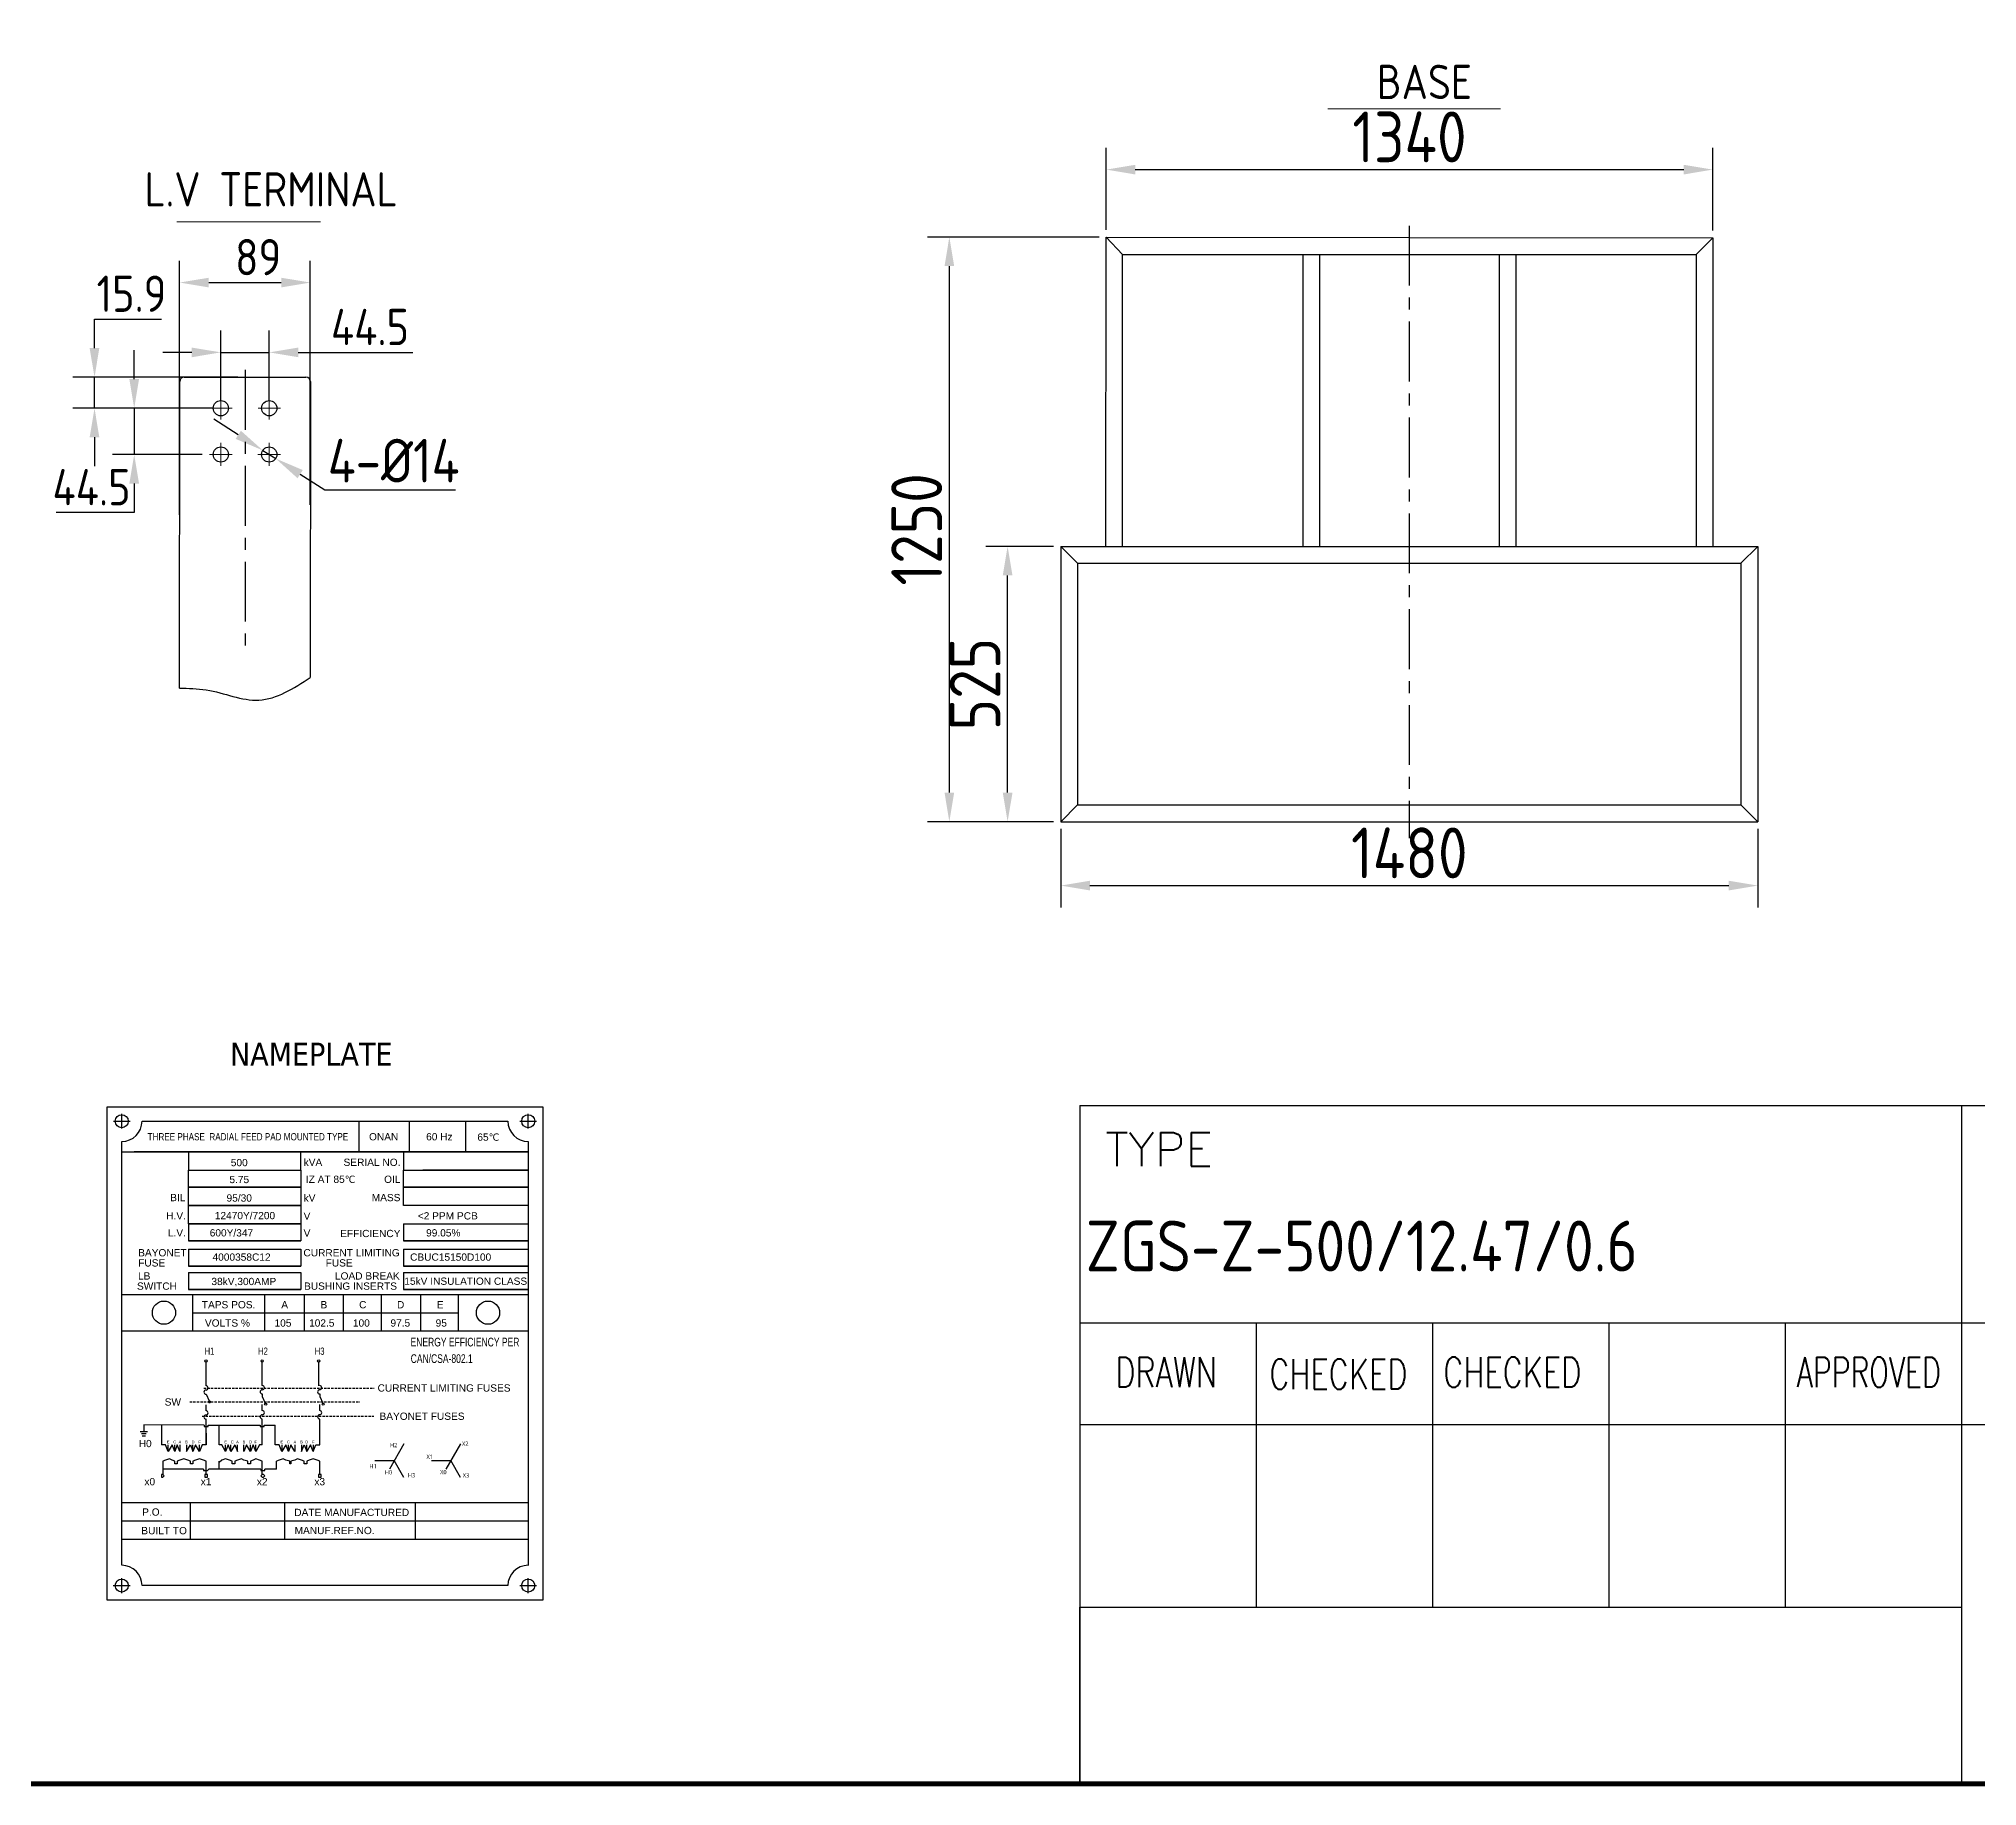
# Model space of a CAD drawing. Header units: millimetres. Extents: x 124493 to 133608, y -169944 to -164394.
# Drawn here: x 127917 to 130587, y -169741 to -167334 of the extents above; entities that cross this region are included whole.
import ezdxf
from ezdxf.enums import TextEntityAlignment as Align

# ---------------------------------------------------------------- set-up
doc = ezdxf.new("R2010")
doc.units = ezdxf.units.MM
doc.header["$LTSCALE"] = 13
for name, pattern in [('CENTER', [50.8, 31.75, -6.35, 6.35, -6.35]), ('CENTERX2', [101.6, 63.5, -12.7, 12.7, -12.7]), ('DASHED', [0.75, 0.5, -0.25]), ('点画线', [18, 12, -2, 2, -2])]:
    doc.linetypes.add(name, pattern=pattern)
doc.layers.get('0').update_dxf_attribs({"color": 1, "linetype": 'CENTER'})
for name, color, linetype in [('1', 4, 'Continuous'), ('2', 3, 'Continuous'), ('3中心线层', 1, 'CENTER'), ('4虚线层', 6, 'DASHED'), ('PDF_几何图形', 7, 'Continuous'), ('粗实线', 4, 'Continuous')]:
    doc.layers.add(name, color=color, linetype=linetype)
doc.layers.add('中心线层', color=1, linetype='点画线', lineweight=18, true_color=0xff0000)
doc.layers.add('标注、文本', color=3, linetype='Continuous', lineweight=25)
doc.layers.add('铁心', color=3, linetype='Continuous', lineweight=0)
doc.styles.add('Arial_txtstyle_2.50_0_0', font='arial.ttf')
doc.styles.add('Note Text (ANSI)', font='arial.ttf')
doc.styles.add('ROMANS', font='romans.shx', dxfattribs={"bigfont": 'whgtxt.shx'})
doc.styles.get("Standard").update_dxf_attribs({"font": 'gbenor.shx', "bigfont": 'gbcbig.shx'})
doc.styles.add('Tahoma$001', font='tahoma.ttf', dxfattribs={"height": 2.159784})
doc.styles.add('宋体', font='Microsoft YaHei.ttf', dxfattribs={"width": 0.6})
doc.dimstyles.new('1-15', dxfattribs={"dimscale": 20, "dimtxt": 3.5, "dimasz": 2, "dimexe": 1.5, "dimexo": 0.5, "dimgap": 0.5, "dimtad": 1, "dimtoh": 1, "dimdec": 1, "dimdsep": 46, "dimtxsty": 'Standard', "dimcen": 2.5, "dimclrd": 3, "dimclre": 3, "dimclrt": 3, "dimadec": 0, "dimazin": 2, "dimtfac": 1, "dimtdec": 1, "dimtmove": 0, "dimatfit": 2, "dimfxl": 1, "dimarcsym": 0})

# ---------------------------------------------------------------- blocks, each defined once
blk = doc.blocks.new('*D532')
at = {"layer": 'Defpoints', "color": 0, "transparency": 16777216}
for p in [(128291.1, -167669.8), (128291.1, -167986.2), (128111.1, -167999.8)]:
    blk.add_point(p, dxfattribs=at)
at = {"layer": '标注、文本', "color": 3, "lineweight": -2, "transparency": 16777216}
for p, q in [((128111.1, -167989.8), (128111.1, -167639.8)), ((128291.1, -167976.2), (128291.1, -167639.8)), ((128151.1, -167669.8), (128251.1, -167669.8))]:
    blk.add_line(p, q, dxfattribs=at)
at = {"layer": '标注、文本', "color": 3, "transparency": 16777216}
for points in [[(128151.1, -167663.2), (128151.1, -167676.5), (128111.1, -167669.8)], [(128251.1, -167663.2), (128251.1, -167676.5), (128291.1, -167669.8)]]:
    blk.add_solid(points, dxfattribs=at)
at = {"layer": '标注、文本', "color": 3, "transparency": 16777216, "insert": (128219.3, -167634.8), "char_height": 50, "attachment_point": 5}
blk.add_mtext('89', dxfattribs=at)
blk = doc.blocks.new('*D533')
at = {"layer": 'Defpoints', "color": 0, "transparency": 16777216}
for p in [(127993.8, -167800.2), (128201.2, -167800.2), (128167.8, -167842.9)]:
    blk.add_point(p, dxfattribs=at)
at = {"layer": '标注、文本', "color": 3, "lineweight": -2, "transparency": 16777216}
for p, q in [((127993.8, -167760.2), (127993.8, -167720.2)), ((127993.8, -167720.2), (128085.9, -167720.2)), ((128191.2, -167800.2), (127963.8, -167800.2)), ((127993.8, -167842.9), (127993.8, -167800.2)), ((128157.8, -167842.9), (127963.8, -167842.9)), ((127993.8, -167882.9), (127993.8, -167922.9))]:
    blk.add_line(p, q, dxfattribs=at)
at = {"layer": '标注、文本', "color": 3, "transparency": 16777216}
for points in [[(127987.1, -167760.2), (128000.4, -167760.2), (127993.8, -167800.2)], [(127987.1, -167882.9), (128000.4, -167882.9), (127993.8, -167842.9)]]:
    blk.add_solid(points, dxfattribs=at)
at = {"layer": '标注、文本', "color": 3, "transparency": 16777216, "insert": (128044.8, -167685.2), "char_height": 50, "attachment_point": 5}
blk.add_mtext('15.9', dxfattribs=at)
blk = doc.blocks.new('*D534')
at = {"layer": 'Defpoints', "color": 0, "transparency": 16777216}
for p in [(128234.5, -167766), (128167.8, -167842.9), (128234.5, -167842.9)]:
    blk.add_point(p, dxfattribs=at)
at = {"layer": '标注、文本', "color": 3, "lineweight": -2, "transparency": 16777216}
for p, q in [((128167.8, -167832.9), (128167.8, -167736)), ((128234.5, -167832.9), (128234.5, -167736)), ((128127.8, -167766), (128087.8, -167766)), ((128167.8, -167766), (128234.5, -167766)), ((128274.5, -167766), (128432.1, -167766))]:
    blk.add_line(p, q, dxfattribs=at)
at = {"layer": '标注、文本', "color": 3, "transparency": 16777216}
for points in [[(128127.8, -167759.4), (128127.8, -167772.7), (128167.8, -167766)], [(128274.5, -167759.4), (128274.5, -167772.7), (128234.5, -167766)]]:
    blk.add_solid(points, dxfattribs=at)
at = {"layer": '标注、文本', "color": 3, "transparency": 16777216, "insert": (128373.3, -167731), "char_height": 50, "attachment_point": 5}
blk.add_mtext('44.5', dxfattribs=at)
blk = doc.blocks.new('*D535')
at = {"layer": 'Defpoints', "color": 0, "transparency": 16777216}
for p in [(128167.8, -167842.9), (128048.5, -167906.7), (128152.3, -167906.7)]:
    blk.add_point(p, dxfattribs=at)
at = {"layer": '标注、文本', "color": 3, "lineweight": -2, "transparency": 16777216}
for p, q in [((128048.5, -167802.9), (128048.5, -167762.9)), ((128157.8, -167842.9), (128018.5, -167842.9)), ((128048.5, -167842.9), (128048.5, -167906.7)), ((128142.3, -167906.7), (128018.5, -167906.7)), ((128048.5, -167946.7), (128048.5, -167986.7)), ((128048.5, -167986.7), (127940.9, -167986.7))]:
    blk.add_line(p, q, dxfattribs=at)
at = {"layer": '标注、文本', "color": 3, "transparency": 16777216}
for points in [[(128041.8, -167802.9), (128055.1, -167802.9), (128048.5, -167842.9)], [(128041.8, -167946.7), (128055.1, -167946.7), (128048.5, -167906.7)]]:
    blk.add_solid(points, dxfattribs=at)
at = {"layer": '标注、文本', "color": 3, "transparency": 16777216, "insert": (127989.7, -167951.7), "char_height": 50, "attachment_point": 5}
blk.add_mtext('44.5 ', dxfattribs=at)
blk = doc.blocks.new('*D536')
at = {"layer": 'Defpoints', "color": 0, "transparency": 16777216}
for p in [(130223.1, -167514.2), (129387.6, -167607.2), (130223.1, -167608.3)]:
    blk.add_point(p, dxfattribs=at)
at = {"layer": '标注、文本', "color": 3, "lineweight": -2, "transparency": 16777216}
for p, q in [((129387.6, -167597.2), (129387.6, -167484.2)), ((130223.1, -167598.3), (130223.1, -167484.2)), ((129427.6, -167514.2), (130183.1, -167514.2))]:
    blk.add_line(p, q, dxfattribs=at)
at = {"layer": '标注、文本', "color": 3, "transparency": 16777216}
for points in [[(129427.6, -167507.6), (129427.6, -167520.9), (129387.6, -167514.2)], [(130183.1, -167507.6), (130183.1, -167520.9), (130223.1, -167514.2)]]:
    blk.add_solid(points, dxfattribs=at)
at = {"layer": '标注、文本', "color": 3, "transparency": 16777216, "insert": (129805.3, -167469.2), "char_height": 70, "attachment_point": 5}
blk.add_mtext('1340 ', dxfattribs=at)
blk = doc.blocks.new('*D537')
at = {"layer": 'Defpoints', "color": 0, "transparency": 16777216}
for p in [(129387.6, -167607.2), (129171.4, -168412.6), (129325.1, -168412.6)]:
    blk.add_point(p, dxfattribs=at)
at = {"layer": '标注、文本', "color": 3, "lineweight": -2, "transparency": 16777216}
for p, q in [((129377.6, -167607.2), (129141.4, -167607.2)), ((129171.4, -167647.2), (129171.4, -168372.6)), ((129315.1, -168412.6), (129141.4, -168412.6))]:
    blk.add_line(p, q, dxfattribs=at)
at = {"layer": '标注、文本', "color": 3, "transparency": 16777216}
for points in [[(129164.8, -167647.2), (129178.1, -167647.2), (129171.4, -167607.2)], [(129164.8, -168372.6), (129178.1, -168372.6), (129171.4, -168412.6)]]:
    blk.add_solid(points, dxfattribs=at)
at = {"layer": '标注、文本', "color": 3, "transparency": 16777216, "insert": (129126.4, -168009.9), "char_height": 70, "attachment_point": 5, "rotation": 90}
blk.add_mtext('1250 ', dxfattribs=at)
blk = doc.blocks.new('*D538')
at = {"layer": 'Defpoints', "color": 0, "transparency": 16777216}
for p in [(129251.7, -168033.4), (129325.1, -168033.4), (129325.1, -168412.6)]:
    blk.add_point(p, dxfattribs=at)
at = {"layer": '标注、文本', "color": 3, "lineweight": -2, "transparency": 16777216}
for p, q in [((129315.1, -168033.4), (129221.7, -168033.4)), ((129251.7, -168372.6), (129251.7, -168073.4)), ((129315.1, -168412.6), (129221.7, -168412.6))]:
    blk.add_line(p, q, dxfattribs=at)
at = {"layer": '标注、文本', "color": 3, "transparency": 16777216}
for points in [[(129245, -168073.4), (129258.4, -168073.4), (129251.7, -168033.4)], [(129245, -168372.6), (129258.4, -168372.6), (129251.7, -168412.6)]]:
    blk.add_solid(points, dxfattribs=at)
at = {"layer": '标注、文本', "color": 3, "transparency": 16777216, "insert": (129206.7, -168223), "char_height": 70, "attachment_point": 5, "rotation": 90}
blk.add_mtext('525 ', dxfattribs=at)
blk = doc.blocks.new('*D539')
at = {"layer": 'Defpoints', "color": 0, "transparency": 16777216}
for p in [(129325.1, -168412.6), (130285.1, -168412.6), (130285.1, -168500.6)]:
    blk.add_point(p, dxfattribs=at)
at = {"layer": '标注、文本', "color": 3, "lineweight": -2, "transparency": 16777216}
for p, q in [((129325.1, -168422.6), (129325.1, -168530.6)), ((130285.1, -168422.6), (130285.1, -168530.6)), ((129365.1, -168500.6), (130245.1, -168500.6))]:
    blk.add_line(p, q, dxfattribs=at)
at = {"layer": '标注、文本', "color": 3, "transparency": 16777216}
for points in [[(129365.1, -168493.9), (129365.1, -168507.3), (129325.1, -168500.6)], [(130245.1, -168493.9), (130245.1, -168507.3), (130285.1, -168500.6)]]:
    blk.add_solid(points, dxfattribs=at)
at = {"layer": '标注、文本', "color": 3, "transparency": 16777216, "insert": (129805.1, -168455.6), "char_height": 70, "attachment_point": 5}
blk.add_mtext('1480', dxfattribs=at)
blk = doc.blocks.new('*D545')
at = {"layer": 'Defpoints', "color": 0, "transparency": 16777216}
for p in [(128225.6, -167901), (128243.4, -167912.3)]:
    blk.add_point(p, dxfattribs=at)
at = {"layer": '标注、文本', "color": 3, "lineweight": -2, "transparency": 16777216}
for p, q in [((128191.9, -167879.6), (128158.1, -167858.1)), ((128225.6, -167901), (128243.4, -167912.3)), ((128277.1, -167933.8), (128310.9, -167955.2)), ((128310.9, -167955.2), (128490.9, -167955.2))]:
    blk.add_line(p, q, dxfattribs=at)
at = {"layer": '标注、文本', "color": 3, "transparency": 16777216}
for points in [[(128195.5, -167874), (128188.3, -167885.2), (128225.6, -167901)], [(128280.7, -167928.1), (128273.5, -167939.4), (128243.4, -167912.3)]]:
    blk.add_solid(points, dxfattribs=at)
at = {"layer": '标注、文本', "color": 3, "transparency": 16777216, "insert": (128405.9, -167915.2), "char_height": 60, "attachment_point": 5}
blk.add_mtext('4-%%C14', dxfattribs=at)

msp = doc.modelspace()

# ---------------------------------------------------------------- linework, layer by layer
at = {"layer": '1', "color": 1, "linetype": 'CENTERX2', "lineweight": -3, "ltscale": 0.1}
for p, q in [((129805.06, -167591.52), (129805.06, -168435.22)), ((128201.18, -167790.21), (128201.11, -168184.91))]:
    msp.add_line(p, q, dxfattribs=at)
at = {"layer": '1'}
for p, q in [((128111.1, -168228.69), (128111.12, -167806.17)), ((128117.12, -167800.17), (128285.12, -167800.17)), ((128291.12, -167806.17), (128291.09, -168213.89))]:
    msp.add_line(p, q, dxfattribs=at)
at = {"layer": '1', "const_width": 6.54}
msp.add_lwpolyline([(124978.4, -169738.19), (132154.4, -169738.19), (132154.4, -164580.44), (124978.4, -164580.44), (124978.4, -169738.19)], dxfattribs=at)
at = {"layer": '1'}
for centre in [(128167.81, -167842.92), (128234.54, -167842.93), (128167.81, -167906.66), (128167.81, -167906.66), (128234.48, -167906.67), (128234.5, -167906.67)]:
    msp.add_circle(centre, 10.5, dxfattribs=at)
for centre, start, end in [((128117.12, -167806.17), 90, 180), ((128285.12, -167806.17), 0, 90)]:
    msp.add_arc(centre, 6, start, end, dxfattribs=at)
at = {"layer": '2'}
for p, q in [((129351.27, -168803.81), (132154.4, -168803.81)), ((129351.27, -168803.81), (129351.27, -169738.19)), ((130565.96, -168803.81), (130565.96, -169738.19)), ((129351.27, -169102.81), (132154.4, -169102.81)), ((129594.21, -169102.81), (129594.21, -169494.65)), ((129837.15, -169102.81), (129837.15, -169494.65)), ((130080.08, -169102.81), (130080.08, -169494.65)), ((130323.02, -169102.81), (130323.02, -169494.65)), ((128144.76, -169244.01), (128061.75, -169243.61)), ((128150.16, -169244.01), (128222.16, -169244.01)), ((128227.56, -169244.01), (128242.86, -169244.01)), ((129351.27, -169242.97), (130565.96, -169242.97)), ((130565.96, -169242.97), (132154.4, -169242.97)), ((129351.27, -169494.65), (130565.96, -169494.65)), ((129351.27, -169737.58), (129351.27, -169494.65))]:
    msp.add_line(p, q, dxfattribs=at)
at = {"layer": '2', "linetype": 'Continuous'}
for p, q in [((128419.26, -168916.23), (128591.26, -168916.23)), ((128419.26, -168941.43), (128419.26, -168916.23)), ((128591.26, -168941.43), (128419.26, -168941.43)), ((128419.26, -168966.63), (128591.26, -168966.63)), ((128419.26, -168966.63), (128419.26, -168990.03)), ((128123.06, -169001.63), (128123.06, -169025.03)), ((128123.06, -169001.63), (128277.86, -169001.63)), ((128277.86, -169001.63), (128277.86, -169025.03)), ((128591.26, -168990.03), (128419.26, -168990.03)), ((128419.26, -168990.03), (128591.26, -168990.03)), ((128419.26, -169001.63), (128419.26, -169025.03)), ((128419.26, -169001.63), (128591.26, -169001.63)), ((128591.26, -169001.63), (128591.26, -169025.03)), ((128277.86, -169025.03), (128123.06, -169025.03)), ((128123.06, -169025.03), (128277.86, -169025.03)), ((128123.06, -169033.63), (128277.86, -169033.63)), ((128123.06, -169033.63), (128123.06, -169057.03)), ((128277.86, -169033.63), (128277.86, -169057.03)), ((128591.26, -169025.03), (128419.26, -169025.03)), ((128419.26, -169025.03), (128591.26, -169025.03)), ((128419.26, -169033.63), (128591.26, -169033.63)), ((128419.26, -169033.63), (128419.26, -169057.03)), ((128277.86, -169057.03), (128123.06, -169057.03)), ((128123.06, -169057.03), (128277.86, -169057.03)), ((128591.26, -169057.03), (128419.26, -169057.03)), ((128419.26, -169057.03), (128591.26, -169057.03)), ((128144.76, -169244.01), (128144.76, -169245.81)), ((128144.76, -169245.81), (128150.16, -169245.81)), ((128150.16, -169245.81), (128150.16, -169244.01)), ((128165.46, -169271.21), (128165.46, -169244.01)), ((128222.16, -169244.01), (128222.16, -169245.81)), ((128222.16, -169245.81), (128227.56, -169245.81)), ((128227.56, -169245.81), (128227.56, -169244.01)), ((128242.86, -169271.21), (128242.86, -169244.01))]:
    msp.add_line(p, q, dxfattribs=at)
for points in [[(128357.86, -168825.23), (128357.86, -168867.63)], [(128427.26, -168825.23), (128427.26, -168867.63)], [(128504.66, -168825.23), (128504.66, -168867.63)], [(128031.26, -168867.63), (128591.26, -168867.63), (128048.46, -168867.63)], [(128123.06, -168867.63), (128123.06, -168892.83), (128277.86, -168892.83), (128277.86, -168867.63)], [(128419.26, -168867.63), (128419.26, -168892.83), (128591.26, -168892.83)], [(128277.86, -168916.23), (128123.06, -168916.23), (128123.06, -168892.83), (128277.86, -168892.83), (128277.86, -168916.23)], [(128591.26, -168916.23), (128419.26, -168916.23), (128419.26, -168892.83), (128591.26, -168892.83)], [(128446.26, -168892.83), (128591.26, -168892.83)], [(128591.26, -168892.83), (128446.26, -168892.83)], [(128123.06, -168941.43), (128123.06, -168916.23), (128277.86, -168916.23), (128277.86, -168941.43), (128123.06, -168941.43)], [(128123.06, -168966.63), (128123.06, -168941.43), (128277.86, -168941.43), (128277.86, -168966.63), (128123.06, -168966.63), (128123.06, -168990.03)], [(128123.06, -168966.63), (128277.86, -168966.63), (128277.86, -168990.03), (128123.06, -168990.03)], [(128123.06, -168990.03), (128277.86, -168990.03)], [(128031.26, -169063.83), (128591.26, -169063.83)], [(128129.46, -169114.23), (128129.46, -169063.83)], [(128228.46, -169114.23), (128228.46, -169063.83)], [(128282.46, -169063.83), (128282.46, -169114.23)], [(128336.46, -169063.83), (128336.46, -169114.23)], [(128388.66, -169063.83), (128388.66, -169114.23)], [(128442.66, -169063.83), (128442.66, -169114.23)], [(128494.86, -169063.83), (128494.86, -169114.23)], [(128129.46, -169089.03), (128494.86, -169089.03)], [(128031.26, -169114.23), (128591.26, -169114.23)], [(128147.46, -169189.82), (128147.46, -169157.02)], [(128224.86, -169189.47), (128224.86, -169157.02)], [(128302.77, -169189.82), (128302.77, -169157.02)], [(128086.26, -169244.01), (128086.26, -169271.21)], [(128147.46, -169271.21), (128147.46, -169235.73)], [(128224.86, -169271.21), (128224.86, -169235.73)], [(128304.06, -169271.21), (128304.06, -169235.73)], [(128104.26, -169280.21), (128100.66, -169271.21), (128095.26, -169280.21), (128091.66, -169271.21), (128086.26, -169271.21)], [(128095.26, -169280.21), (128095.26, -169271.21)], [(128111.46, -169271.21), (128111.46, -169280.21), (128107.86, -169271.21), (128104.26, -169280.21), (128104.26, -169271.21)], [(128120.46, -169271.21), (128120.46, -169280.21), (128125.86, -169271.21), (128129.46, -169280.21), (128129.46, -169271.21)], [(128133.06, -169271.21), (128129.46, -169280.21)], [(128138.46, -169280.21), (128133.06, -169271.21)], [(128147.46, -169271.21), (128142.06, -169271.21), (128138.46, -169280.21), (128138.46, -169271.21)], [(128147.46, -169271.21), (128147.46, -169255.01), (128147.46, -169271.21)], [(128174.46, -169280.21), (128169.06, -169271.21), (128165.46, -169271.21)], [(128187.06, -169271.21), (128181.66, -169280.21), (128178.06, -169271.21), (128174.46, -169280.21), (128174.46, -169271.21)], [(128181.66, -169280.21), (128181.66, -169271.21)], [(128187.06, -169271.21), (128190.66, -169280.21)], [(128190.66, -169280.21), (128190.66, -169271.21)], [(128224.86, -169271.21), (128221.26, -169271.21), (128215.86, -169280.21), (128212.26, -169271.21), (128208.66, -169280.21), (128203.26, -169271.21), (128199.66, -169280.21), (128199.66, -169271.21)], [(128208.66, -169280.21), (128208.66, -169271.21)], [(128215.86, -169280.21), (128215.86, -169271.21)], [(128251.86, -169271.21), (128251.86, -169280.21), (128248.26, -169271.21), (128242.86, -169271.21)], [(128269.86, -169271.21), (128269.86, -169280.21), (128264.46, -169271.21), (128260.86, -169280.21), (128257.26, -169271.21), (128251.86, -169280.21)], [(128260.86, -169280.21), (128260.86, -169271.21)], [(128278.86, -169271.21), (128278.86, -169280.21), (128282.46, -169271.21), (128286.06, -169280.21), (128286.06, -169271.21)], [(128291.46, -169271.21), (128286.06, -169280.21)], [(128295.06, -169271.21), (128295.06, -169280.21), (128291.46, -169271.21)], [(128295.06, -169280.21), (128298.66, -169271.21), (128304.06, -169271.21)], [(128104.26, -169293.83), (128100.66, -169292.03), (128097.06, -169290.23), (128091.66, -169292.03), (128088.06, -169293.83)], [(128088.06, -169293.83), (128088.06, -169311.83)], [(128143.86, -169304.63), (128088.06, -169304.63)], [(128104.26, -169297.43), (128104.26, -169293.83)], [(128107.86, -169297.43), (128104.26, -169297.43)], [(128125.86, -169293.83), (128122.26, -169292.03), (128116.86, -169290.23), (128111.46, -169292.03), (128107.86, -169293.83)], [(128107.86, -169293.83), (128107.86, -169297.43)], [(128125.86, -169297.43), (128125.86, -169293.83)], [(128129.46, -169297.43), (128125.86, -169297.43)], [(128147.46, -169293.83), (128143.86, -169292.03), (128138.46, -169290.23), (128133.06, -169292.03), (128129.46, -169293.83)], [(128129.46, -169293.83), (128129.46, -169297.43)], [(128143.86, -169304.63), (128143.86, -169306.43), (128147.46, -169306.43), (128149.26, -169306.43), (128151.06, -169304.63)], [(128147.46, -169311.83), (128147.46, -169293.83)], [(128223.06, -169304.63), (128151.06, -169304.63)], [(128183.46, -169293.83), (128179.86, -169292.03), (128174.46, -169290.23), (128169.06, -169292.03), (128165.46, -169295.63)], [(128165.46, -169304.63), (128165.46, -169293.83)], [(128183.46, -169297.43), (128183.46, -169293.83)], [(128187.06, -169297.43), (128183.46, -169297.43)], [(128205.06, -169293.83), (128199.66, -169292.03), (128196.06, -169290.23), (128190.66, -169292.03), (128187.06, -169293.83)], [(128187.06, -169293.83), (128187.06, -169297.43)], [(128205.06, -169297.43), (128205.06, -169293.83)], [(128208.66, -169297.43), (128205.06, -169297.43)], [(128224.86, -169293.83), (128221.26, -169292.03), (128215.86, -169290.23), (128212.26, -169292.03), (128208.66, -169293.83)], [(128208.66, -169293.83), (128208.66, -169297.43)], [(128223.06, -169304.63), (128223.06, -169306.43), (128224.86, -169306.43), (128228.46, -169306.43), (128228.46, -169304.63)], [(128224.86, -169311.83), (128224.86, -169293.83)], [(128224.86, -169293.83), (128224.86, -169293.83)], [(128244.66, -169304.63), (128228.46, -169304.63)], [(128262.66, -169293.83), (128257.26, -169292.03), (128253.66, -169290.23), (128248.26, -169292.03), (128244.66, -169293.83)], [(128244.66, -169304.63), (128244.66, -169293.83)], [(128262.66, -169297.43), (128262.66, -169293.83)], [(128264.46, -169297.43), (128262.66, -169297.43)], [(128282.46, -169293.83), (128278.86, -169292.03), (128273.46, -169290.23), (128269.86, -169292.03), (128264.46, -169293.83)], [(128264.46, -169293.83), (128264.46, -169297.43)], [(128282.46, -169297.43), (128282.46, -169293.83)], [(128286.06, -169297.43), (128282.46, -169297.43)], [(128304.06, -169293.83), (128300.46, -169292.03), (128295.06, -169290.23), (128289.66, -169292.03), (128286.06, -169293.83)], [(128286.06, -169293.83), (128286.06, -169297.43)], [(128304.06, -169311.83), (128304.06, -169293.83)], [(128089.86, -169313.63), (128088.06, -169311.83), (128088.06, -169311.83), (128086.26, -169311.83), (128086.26, -169313.63), (128086.26, -169315.43), (128088.06, -169315.43), (128088.06, -169315.43), (128089.86, -169313.63)], [(128149.26, -169313.63), (128149.26, -169311.83), (128147.46, -169311.83), (128145.66, -169311.83), (128145.66, -169313.63), (128145.66, -169315.43), (128147.46, -169315.43), (128149.26, -169315.43), (128149.26, -169313.63)], [(128228.46, -169313.63), (128226.66, -169311.83), (128224.86, -169311.83), (128224.86, -169311.83), (128223.06, -169313.63), (128224.86, -169315.43), (128224.86, -169315.43), (128226.66, -169315.43), (128228.46, -169313.63)], [(128305.86, -169313.63), (128305.86, -169311.83), (128304.06, -169311.83), (128302.26, -169311.83), (128302.26, -169313.63), (128302.26, -169315.43), (128304.06, -169315.43), (128305.86, -169315.43), (128305.86, -169313.63)], [(128031.26, -169350.63), (128591.26, -169350.63)], [(128125.86, -169375.83), (128125.86, -169350.63)], [(128255.46, -169350.63), (128255.46, -169375.83)], [(128435.46, -169350.63), (128435.46, -169401.03)], [(128031.26, -169375.83), (128591.26, -169375.83)], [(128125.86, -169401.03), (128125.86, -169375.83)], [(128255.46, -169375.83), (128255.46, -169401.03)], [(128031.26, -169401.03), (128591.26, -169401.03)]]:
    msp.add_lwpolyline(points, dxfattribs=at)
at = {"layer": '2', "color": 3, "linetype": 'Continuous'}
for points in [[(128147.46, -169224.21), (128147.46, -169216)], [(128224.86, -169223.87), (128224.86, -169215.58)], [(128304.06, -169223.91), (128304.06, -169215.63)]]:
    msp.add_lwpolyline(points, dxfattribs=at)
at = {"layer": '2'}
for points in [[(128420.05, -169269.78), (128400.07, -169304.4)], [(128497.97, -169269.78), (128477.99, -169304.4)], [(128380.09, -169292.86), (128406.73, -169292.86)], [(128420.05, -169315.94), (128406.73, -169292.86)], [(128458, -169292.86), (128484.65, -169292.86)], [(128497.97, -169315.94), (128484.65, -169292.86)]]:
    msp.add_lwpolyline(points, dxfattribs=at)
for points in [[(128420.05, -169269.78, 0, 1.6, 0), (128418.46, -169272.55, 1.6, 1.6, 0)], [(128497.97, -169269.78, 0, 1.6, 0), (128496.37, -169272.55, 1.6, 1.6, 0)], [(128380.09, -169292.86, 0, 1.6, 0), (128383.28, -169292.86, 1.6, 1.6, 0)], [(128458, -169292.86, 0, 1.6, 0), (128461.2, -169292.86, 1.6, 1.6, 0)], [(128420.05, -169315.94, 0, 1.6, 0), (128418.46, -169313.17, 1.6, 1.6, 0)], [(128497.97, -169315.94, 0, 1.6, 0), (128496.37, -169313.17, 1.6, 1.6, 0)]]:
    msp.add_lwpolyline(points, format="xyseb", dxfattribs=at)
at = {"layer": '2', "linetype": 'Continuous'}
for centre in [(128089.46, -169089.03), (128535.86, -169089.03)]:
    msp.add_circle(centre, 16, dxfattribs=at)
at = {"layer": '2', "color": 3}
for centre, start, end in [((128147.46, -169198.46), 90, 270), ((128147.46, -169192.7), 270, 90), ((128224.86, -169198.11), 90, 270), ((128224.86, -169192.35), 270, 90), ((128304.06, -169198.15), 90, 270), ((128304.06, -169192.39), 270, 90), ((128147.46, -169227.09), 270, 90), ((128224.86, -169226.75), 270, 90), ((128304.06, -169226.79), 270, 90), ((128147.46, -169232.85), 90, 270), ((128224.86, -169232.51), 90, 270), ((128304.06, -169232.55), 90, 270)]:
    msp.add_arc(centre, 2.88, start, end, dxfattribs=at)
at = {"layer": '3中心线层'}
for p, q in [((128019.72, -168825.23), (128042.8, -168825.23)), ((128021.07, -168825.23), (128041.46, -168825.23)), ((128031.31, -168835.5), (128031.31, -168814.96)), ((128579.68, -168825.23), (128602.76, -168825.23)), ((128581.03, -168825.23), (128601.41, -168825.23)), ((128591.26, -168835.5), (128591.26, -168814.96)), ((128019.68, -169465.03), (128042.76, -169465.03)), ((128021.03, -169465.03), (128041.41, -169465.03)), ((128031.26, -169475.3), (128031.26, -169454.76)), ((128579.68, -169465.03), (128602.76, -169465.03)), ((128581.03, -169465.03), (128601.41, -169465.03)), ((128591.26, -169475.3), (128591.26, -169454.76))]:
    msp.add_line(p, q, dxfattribs=at)
at = {"layer": '4虚线层', "ltscale": 0.5}
for p, q in [((128144.32, -169192.82), (128378.85, -169192.82)), ((128124.95, -169211.98), (128359.48, -169211.98)), ((128141.91, -169231.73), (128378.42, -169231.73))]:
    msp.add_line(p, q, dxfattribs=at)
at = {"layer": 'PDF_几何图形', "color": 3, "lineweight": 15}
for points in [[(128224.86, -169223.87), (128224.86, -169215.58)], [(128304.06, -169223.91), (128304.06, -169215.63)]]:
    msp.add_lwpolyline(points, dxfattribs=at)
at = {"layer": '中心线层'}
for p, q in [((128167.81, -167826.8), (128167.81, -167858.63)), ((128234.55, -167826.81), (128234.54, -167858.64)), ((128152.31, -167842.92), (128183.31, -167842.92)), ((128250.04, -167842.93), (128219.04, -167842.92)), ((128167.81, -167890.54), (128167.81, -167922.37)), ((128167.81, -167890.54), (128167.81, -167922.37)), ((128234.48, -167890.55), (128234.48, -167922.39)), ((128234.51, -167890.55), (128234.5, -167922.39)), ((128152.31, -167906.66), (128183.31, -167906.66)), ((128152.31, -167906.66), (128183.31, -167906.66)), ((128249.98, -167906.67), (128218.98, -167906.66)), ((128250, -167906.67), (128219, -167906.66))]:
    msp.add_line(p, q, dxfattribs=at)
at = {"layer": '标注、文本', "color": 4, "lineweight": 30}
for p, q in [((129386.98, -168033.42), (129387.57, -167607.16)), ((129387.57, -167607.16), (130223.13, -167608.31)), ((129387.57, -167607.16), (129410.01, -167631.19)), ((130200.09, -167631.19), (130223.13, -167608.31)), ((130223.13, -167608.31), (130223.13, -168033.09)), ((129410.01, -168032.97), (129410.01, -167631.19)), ((129410.01, -167631.19), (130200.09, -167631.19)), ((129658.28, -167631.19), (129658.28, -168033.09)), ((129681.32, -167631.19), (129681.32, -168033.09)), ((129928.8, -167631.19), (129928.8, -168033.09)), ((129951.84, -167631.19), (129951.84, -168033.09)), ((130200.09, -167631.19), (130200.09, -168033.09)), ((129325.05, -168033.42), (130285.05, -168033.42)), ((129348.09, -168056.43), (129325.05, -168033.42)), ((130262.01, -168056.46), (130285.05, -168033.42)), ((129348.09, -168056.46), (129348.09, -168389.58)), ((129348.09, -168056.46), (130262.01, -168056.46)), ((129325.06, -168412.62), (129348.09, -168389.58)), ((130262.01, -168389.58), (130285.05, -168412.62))]:
    msp.add_line(p, q, dxfattribs=at)
at = {"layer": '标注、文本'}
for p, q in [((128147.46, -169201.34), (128151.57, -169210.71)), ((128224.86, -169200.99), (128224.86, -169204.36)), ((128224.86, -169204.36), (128228.97, -169213.74)), ((128304.06, -169201.03), (128304.06, -169204.4)), ((128304.06, -169204.4), (128308.17, -169213.78)), ((128056.8, -169252.59), (128066.69, -169252.59)), ((128061.75, -169243.61), (128061.75, -169252.59)), ((128058.42, -169255.5), (128065.07, -169255.5)), ((128059.27, -169258.79), (128064.22, -169258.79))]:
    msp.add_line(p, q, dxfattribs=at)
for centre in [(128147.32, -169155.57), (128224.72, -169155.57), (128302.63, -169155.57), (128152.21, -169212.01), (128229.61, -169215.04), (128308.81, -169215.08)]:
    msp.add_circle(centre, 1.45, dxfattribs=at)
msp.add_open_spline([(128111.1, -168228.69), (128123.34, -168228.87), (128160.15, -168229.4), (128222.68, -168258.05), (128267.94, -168228.84), (128291.1, -168213.89)], degree=3, knots=[0, 0, 0, 0, 73.6094398, 221.2812779, 375.9462142, 375.9462142, 375.9462142, 375.9462142], dxfattribs=at)
at = {"layer": '粗实线', "lineweight": 30}
for p, q in [((129325.05, -168033.42), (129325.05, -168412.62)), ((130285.05, -168033.42), (130285.05, -168412.62)), ((130262.01, -168056.46), (130262.01, -168389.58)), ((129348.09, -168389.58), (130262.01, -168389.58)), ((129325.06, -168412.62), (130285.05, -168412.62)), ((128011.26, -168805.23), (128611.26, -168805.23)), ((128011.26, -169485.03), (128011.26, -168805.23)), ((128611.26, -168805.23), (128611.26, -169485.03)), ((128611.26, -169485.03), (128011.26, -169485.03))]:
    msp.add_line(p, q, dxfattribs=at)
for points in [[(128059.26, -168825.23), (128563.26, -168825.23)], [(128031.26, -169437.03), (128031.26, -168853.23)], [(128591.26, -168853.23), (128591.26, -169437.17)], [(128563.26, -169465.03), (128059.26, -169465.03)]]:
    msp.add_lwpolyline(points, dxfattribs=at)
for centre in [(128031.26, -168825.23), (128591.26, -168825.23), (128031.26, -169465.03), (128591.26, -169465.03)]:
    msp.add_circle(centre, 9, dxfattribs=at)
for centre, start, end in [((128031.26, -168825.23), 270, 0), ((128591.26, -168825.23), 180, 270), ((128031.26, -169465.03), 0, 90), ((128591.26, -169465.03), 90, 180)]:
    msp.add_arc(centre, 28, start, end, dxfattribs=at)
at = {"layer": '铁心'}
for p, q in [((129930.54, -167430.59), (129693.04, -167430.59)), ((128305.12, -167586.27), (128107.21, -167586.27))]:
    msp.add_line(p, q, dxfattribs=at)

# ---------------------------------------------------------------- texts
at = {"color": 4, "true_color": 0x00ffff}
msp.add_text('ZGS-Z-500/12.47/0.6', height=70, dxfattribs=at).set_placement((129359.26, -169032.16))
at = {"layer": '2', "linetype": 'Continuous', "style": 'Arial_txtstyle_2.50_0_0', "width": 0.8}
msp.add_text('THREE PHASE  RADIAL FEED PAD MOUNTED TYPE', height=10, dxfattribs=at).set_placement((128205.15, -168846.62), align=Align.MIDDLE)
at = {"layer": '2', "linetype": 'Continuous'}
for s, style, p in [('ONAN', 'Note Text (ANSI)', (128392.14, -168846.62)), ('60 Hz', 'Note Text (ANSI)', (128468.91, -168846.62)), ('500', 'Note Text (ANSI)', (128193.19, -168882.23)), ('5.75', 'Note Text (ANSI)', (128193.19, -168905.63)), ('95/30', 'Arial_txtstyle_2.50_0_0', (128193.19, -168930.83)), ('kV', 'Note Text (ANSI)', (128290.01, -168930.83)), ('V', 'Note Text (ANSI)', (128286.52, -168956.03)), ('V', 'Note Text (ANSI)', (128286.52, -168979.43)), ('H0', 'Note Text (ANSI)', (128063.63, -169269.29)), ('x0', 'Note Text (ANSI)', (128069.91, -169321.83)), ('x1', 'Note Text (ANSI)', (128147.46, -169321.83)), ('x2', 'Note Text (ANSI)', (128224.86, -169321.83)), ('x3', 'Note Text (ANSI)', (128304.06, -169321.83))]:
    msp.add_text(s, height=10, dxfattribs=dict(at, style=style)).set_placement(p, align=Align.MIDDLE)
for s, height, style, p in [('65℃', 10, 'Note Text (ANSI)', (128521.2, -168852.13)), ('H0', 5.756, '宋体', (128393.77, -169311.78)), ('H3', 5.756, '宋体', (128425.5, -169315.89))]:
    msp.add_text(s, height=height, dxfattribs=dict(at, style=style)).set_placement(p)
at = {"layer": '2'}
for s, height, style, p in [('TYPE', 46.719, 'ROMANS', (129386.25, -168887.36)), ('H2', 5.756, '宋体', (128400.85, -169274.34)), ('X2', 5.756, '宋体', (128500.13, -169272.32)), ('H1', 5.756, '宋体', (128372.5, -169303.38)), ('X1', 5.756, '宋体', (128451.16, -169290.43)), ('X0', 5.756, '宋体', (128469.94, -169311.54)), ('X3', 5.756, '宋体', (128501.14, -169316.03))]:
    msp.add_text(s, height=height, dxfattribs=dict(at, style=style)).set_placement(p)
at = {"layer": '2', "linetype": 'Continuous'}
for s, style, p in [('kVA', 'Note Text (ANSI)', (128307.5, -168886.83)), ('SERIAL NO.', 'Note Text (ANSI)', (128415.26, -168886.83)), ('IZ AT 85℃', 'Note Text (ANSI)', (128353.29, -168910.23)), ('OIL', 'Note Text (ANSI)', (128415.26, -168910.23)), ('BIL', 'Note Text (ANSI)', (128119.06, -168935.43)), ('MASS', 'Note Text (ANSI)', (128415.26, -168935.43)), ('H.V.', 'Note Text (ANSI)', (128119.74, -168960.63)), ('12470Y/7200', 'Note Text (ANSI)', (128242.6, -168960.25)), ('<2 PPM PCB', 'Note Text (ANSI)', (128521.82, -168960.63)), ('L.V.', 'Note Text (ANSI)', (128119.74, -168984.03)), ('600Y/347', 'Arial_txtstyle_2.50_0_0', (128212.3, -168984.03)), ('EFFICIENCY', 'Note Text (ANSI)', (128415.26, -168984.93)), ('99.05%%%', 'Arial_txtstyle_2.50_0_0', (128497.95, -168984.03)), ('BAYONET', 'Note Text (ANSI)', (128120.71, -169011.43)), ('4000358C12', 'Arial_txtstyle_2.50_0_0', (128236.37, -169017.43)), ('  CURRENT LIMITING', 'Arial_txtstyle_2.50_0_0', (128414.28, -169011.43)), ('CBUC15150D100', 'Arial_txtstyle_2.50_0_0', (128540.33, -169017.43)), ('FUSE', 'Note Text (ANSI)', (128091.21, -169025.43)), ('FUSE', 'Note Text (ANSI)', (128349.49, -169025.43)), ('LOAD BREAK', 'Note Text (ANSI)', (128414.28, -169043.43)), ('SWITCH', 'Note Text (ANSI)', (128107.37, -169057.43)), ('38kV,300AMP', 'Arial_txtstyle_2.50_0_0', (128244.13, -169051.03)), ('BUSHING INSERTS', 'Note Text (ANSI)', (128410.52, -169057.43)), ('15kV INSULATION CLASS', 'Arial_txtstyle_2.50_0_0', (128589.81, -169050.62)), ('TAPS POS.', 'Note Text (ANSI)', (128215.4, -169083.03)), ('A', 'Note Text (ANSI)', (128260.4, -169083.03)), ('B', 'Note Text (ANSI)', (128314.4, -169083.03)), ('C', 'Note Text (ANSI)', (128368.4, -169083.03)), ('D', 'Note Text (ANSI)', (128420.6, -169083.03)), ('E', 'Note Text (ANSI)', (128474.6, -169083.03)), ('VOLTS %%%', 'Note Text (ANSI)', (128207.96, -169108.23)), ('105', 'Note Text (ANSI)', (128265.07, -169108.23)), ('102.5', 'Note Text (ANSI)', (128324.32, -169108.23)), ('100', 'Note Text (ANSI)', (128373.07, -169108.23)), ('97.5', 'Note Text (ANSI)', (128428.65, -169108.23)), ('95', 'Note Text (ANSI)', (128479.27, -169108.23)), ('P.O.', 'Note Text (ANSI)', (128087.39, -169368.68)), ('DATE MANUFACTURED', 'Arial_txtstyle_2.50_0_0', (128427.3, -169369.13)), ('BUILT TO', 'Arial_txtstyle_2.50_0_0', (128121.12, -169394.33)), ('MANUF.REF.NO.', 'Note Text (ANSI)', (128379.65, -169394.1))]:
    msp.add_text(s, height=10, dxfattribs=dict(at, style=style)).set_placement(p, align=Align.RIGHT)
at = {"layer": '2', "style": 'Note Text (ANSI)'}
for s, p in [('LB', (128070.79, -169043.43)), ('CURRENT LIMITING FUSES', (128566.91, -169197.76)), ('SW', (128112.97, -169217.02)), ('BAYONET FUSES', (128503.58, -169236.67))]:
    msp.add_text(s, height=10, dxfattribs=at).set_placement(p, align=Align.RIGHT)
at = {"layer": '2', "linetype": 'Continuous'}
for s, height, style, width, p in [('H1', 10, 'Note Text (ANSI)', 0.76, (128158.99, -169147.05)), ('H2', 10, 'Note Text (ANSI)', 0.76, (128232.6, -169147.05)), ('H3', 10, 'Note Text (ANSI)', 0.76, (128310.68, -169147.05)), (' CAN/CSA-802.1', 12, 'Arial_txtstyle_2.50_0_0', 0.7, (128514.81, -169158.32)), ('ENERGY EFFICIENCY PER ', 12, 'Arial_txtstyle_2.50_0_0', 0.7, (128582.38, -169135.53))]:
    msp.add_text(s, height=height, dxfattribs=dict(at, style=style, width=width)).set_placement(p, align=Align.RIGHT)
at = {"layer": '2', "style": 'ROMANS'}
for s, width, p in [('DRAWN', 0.75, (129399.96, -169191.61)), ('CHECKED', 0.75, (129612.08, -169194.22)), ('CHECKED', 0.75, (129851.7, -169191.61)), ('APPROVED', 0.7, (130338.8, -169191.61))]:
    msp.add_text(s, height=41.112, dxfattribs=dict(at, width=width)).set_placement(p)
at = {"layer": '2', "style": 'Note Text (ANSI)'}
for s, p in [('E', (128095.26, -169267.21)), ('C', (128104.26, -169267.21)), ('A', (128111.46, -169267.21)), ('B', (128120.46, -169267.21)), ('D', (128129.46, -169267.21)), ('F', (128138.46, -169267.21)), ('E', (128174.46, -169267.21)), ('C', (128183.46, -169267.21)), ('A', (128190.66, -169267.21)), ('B', (128199.66, -169267.21)), ('D', (128208.66, -169267.21)), ('F', (128215.86, -169267.21)), ('E', (128251.86, -169267.21)), ('C', (128260.86, -169267.21)), ('A', (128269.86, -169267.21)), ('B', (128278.86, -169267.21)), ('D', (128286.06, -169267.21)), ('F', (128295.06, -169267.21))]:
    msp.add_text(s, height=4, dxfattribs=at).set_placement(p, align=Align.MIDDLE)
at = {"layer": '铁心'}
for s, height, p in [('BASE', 47.249, (129760.2, -167416.97)), ('L.V TERMINAL', 47.2491, (128062.82, -167564.98))]:
    msp.add_text(s, height=height, dxfattribs=at).set_placement(p)
at = {"layer": '铁心', "style": 'Tahoma$001'}
msp.add_text('NAMEPLATE', height=31.573, dxfattribs=at).set_placement((128180.36, -168748.65))

# ---------------------------------------------------------------- dimensions: what is measured, and where the dimension line sits
at = {"layer": '标注、文本'}
for base, p1, p2, text, picture, middle in [((130223.13, -167514.25), (129387.57, -167607.16), (130223.13, -167608.31), '1340 ', '*D536', (129805.35, -167469.25)), ((130285.05, -168500.59), (129325.06, -168412.62), (130285.05, -168412.62), '1480', '*D539', (129805.06, -168455.59))]:
    dim = msp.add_linear_dim(base=base, p1=p1, p2=p2, text=text, dimstyle='1-15', dxfattribs=at)
    dim.commit()
    dim.dimension.update_dxf_attribs({"geometry": picture, "text_midpoint": middle})
for base, p1, p2, text, picture, middle in [((128291.12, -167669.84), (128111.12, -167999.83), (128291.12, -167986.17), '89', '*D532', (128219.31, -167669.84)), ((128234.54, -167766.02), (128167.81, -167842.92), (128234.54, -167842.93), '44.5', '*D534', (128373.32, -167766.02))]:
    dim = msp.add_linear_dim(base=base, p1=p1, p2=p2, text=text, dimstyle='1-15', override={"dimtxt": 2.5}, dxfattribs=at)
    dim.commit()
    dim.dimension.update_dxf_attribs({"geometry": picture, "text_midpoint": middle, "dimtype": 160})
for base, p1, p2, text, picture, middle in [((129171.42, -168412.62), (129387.57, -167607.16), (129325.05, -168412.62), '1250 ', '*D537', (129126.42, -168009.89)), ((129251.72, -168033.42), (129325.05, -168412.62), (129325.05, -168033.42), '525 ', '*D538', (129206.72, -168223.02))]:
    dim = msp.add_linear_dim(base=base, p1=p1, p2=p2, angle=90, text=text, dimstyle='1-15', dxfattribs=at)
    dim.commit()
    dim.dimension.update_dxf_attribs({"geometry": picture, "text_midpoint": middle})
for base, p2, angle, text, picture, middle in [((127993.77, -167800.17), (128201.18, -167800.17), 90, '15.9', '*D533', (128044.84, -167720.17)), ((128048.48, -167906.66), (128152.31, -167906.66), 270, '44.5 ', '*D535', (127989.7, -167986.66))]:
    dim = msp.add_linear_dim(base=base, p1=(128167.81, -167842.92), p2=p2, angle=angle, text=text, dimstyle='1-15', override={"dimtxt": 2.5}, dxfattribs=at)
    dim.commit()
    dim.dimension.update_dxf_attribs({"geometry": picture, "text_midpoint": middle, "dimtype": 160})
dim = msp.add_diameter_dim_2p(p1=(128225.64, -167901.04), p2=(128243.36, -167912.3), text='4-%%C14', dimstyle='1-15', override={"dimtxt": 3, "dimcen": 2}, dxfattribs=at)
dim.commit()
dim.dimension.update_dxf_attribs({"geometry": '*D545', "text_midpoint": (128405.88, -167915.21)})

doc.saveas('drawing.dxf')
